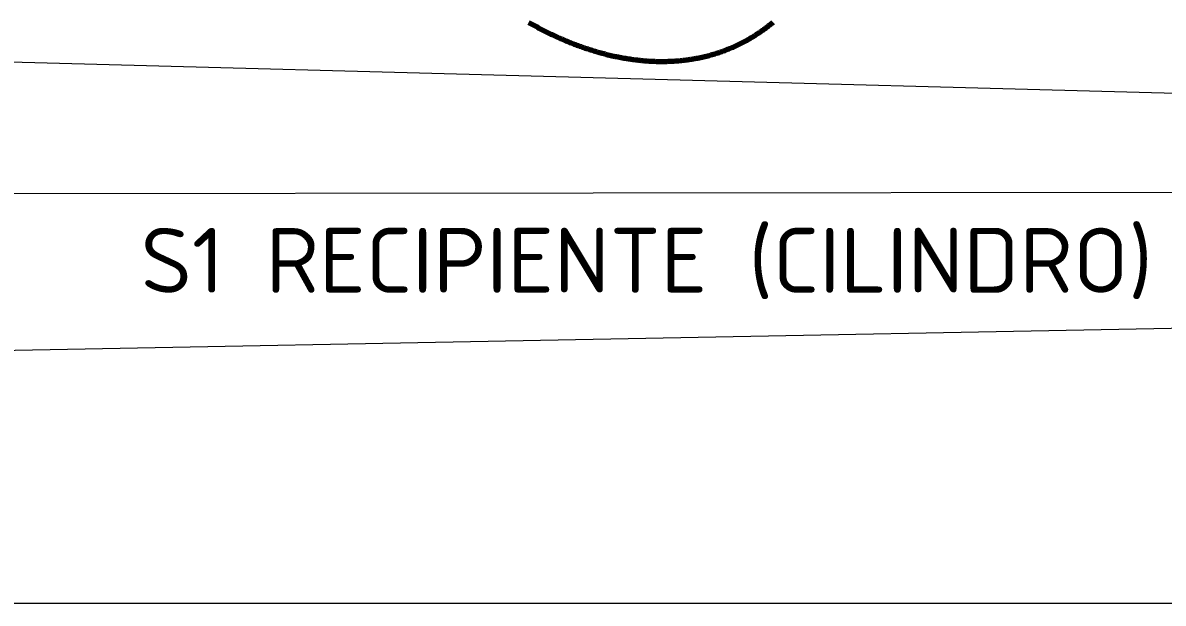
# Model space of a CAD drawing. Header units: millimetres. Extents: x 0 to 841, y 0 to 594.
# Drawn here: x 188.7 to 250.3, y 246.4 to 277.7 of the extents above; entities that cross this region are included whole.
import ezdxf
from ezdxf.enums import TextEntityAlignment as Align

# ---------------------------------------------------------------- set-up
doc = ezdxf.new("R2010")
doc.units = ezdxf.units.MM
for name, color, linetype, lineweight in [('01-VISIBLE', 7, 'CONTINUOUS', 70), ('06-TEXTO', 7, 'CONTINUOUS', 25), ('08-FINA', 5, 'CONTINUOUS', 18)]:
    doc.layers.add(name, color=color, linetype=linetype, lineweight=lineweight)
doc.styles.add('ISO3098', font='isocpeur.ttf')

msp = doc.modelspace()

# ---------------------------------------------------------------- linework, layer by layer
at = {"layer": '01-VISIBLE'}
msp.add_lwpolyline([(215.985, 277.736), (216.054, 277.696), (216.124, 277.657), (216.194, 277.618), (216.265, 277.58), (216.335, 277.542), (216.406, 277.504), (216.476, 277.466), (216.547, 277.428), (216.618, 277.391), (216.689, 277.355), (216.76, 277.318), (216.832, 277.282), (216.903, 277.246), (216.975, 277.21), (217.047, 277.175), (217.119, 277.14), (217.191, 277.105), (217.264, 277.071), (217.336, 277.037), (217.409, 277.003), (217.482, 276.97), (217.555, 276.937), (217.628, 276.904), (217.701, 276.872), (217.774, 276.84), (217.848, 276.808), (217.921, 276.776), (217.995, 276.745), (218.069, 276.715), (218.143, 276.684), (218.218, 276.654), (218.292, 276.625), (218.367, 276.595), (218.441, 276.566), (218.516, 276.538), (218.591, 276.51), (218.666, 276.482), (218.741, 276.454), (218.817, 276.427), (218.892, 276.401), (218.968, 276.374), (219.044, 276.348), (219.12, 276.323), (219.196, 276.298), (219.272, 276.273), (219.348, 276.249), (219.425, 276.225), (219.501, 276.201), (219.578, 276.178), (219.655, 276.155), (219.732, 276.133), (219.809, 276.111), (219.886, 276.09), (219.963, 276.069), (220.041, 276.048), (220.118, 276.028), (220.196, 276.008), (220.273, 275.989), (220.351, 275.97), (220.429, 275.952), (220.507, 275.934), (220.585, 275.917), (220.664, 275.9), (220.742, 275.883), (220.821, 275.867), (220.899, 275.852), (220.978, 275.837), (221.057, 275.822), (221.135, 275.808), (221.214, 275.795), (221.293, 275.781), (221.372, 275.769), (221.452, 275.757), (221.531, 275.745), (221.61, 275.734), (221.69, 275.723), (221.769, 275.713), (221.849, 275.704), (221.928, 275.695), (222.008, 275.686), (222.088, 275.679), (222.167, 275.671), (222.247, 275.664), (222.327, 275.658), (222.407, 275.652), (222.487, 275.647), (222.567, 275.642), (222.647, 275.638), (222.727, 275.635), (222.807, 275.632), (222.887, 275.63), (222.967, 275.628), (223.047, 275.627), (223.127, 275.626), (223.207, 275.626), (223.287, 275.627), (223.367, 275.628), (223.447, 275.629), (223.527, 275.632), (223.607, 275.635), (223.687, 275.638), (223.767, 275.643), (223.847, 275.647), (223.927, 275.653), (224.007, 275.659), (224.087, 275.666), (224.167, 275.673), (224.246, 275.681), (224.326, 275.689), (224.406, 275.698), (224.485, 275.708), (224.565, 275.719), (224.644, 275.73), (224.723, 275.742), (224.802, 275.754), (224.881, 275.767), (224.96, 275.781), (225.039, 275.795), (225.118, 275.81), (225.196, 275.826), (225.275, 275.842), (225.353, 275.859), (225.431, 275.877), (225.509, 275.895), (225.587, 275.914), (225.664, 275.934), (225.742, 275.954), (225.819, 275.975), (225.896, 275.997), (225.973, 276.019), (226.05, 276.042), (226.126, 276.066), (226.203, 276.09), (226.279, 276.115), (226.355, 276.141), (226.43, 276.167), (226.506, 276.194), (226.581, 276.221), (226.656, 276.25), (226.73, 276.279), (226.805, 276.308), (226.879, 276.339), (226.953, 276.37), (227.026, 276.401), (227.1, 276.434), (227.173, 276.467), (227.245, 276.5), (227.318, 276.534), (227.39, 276.569), (227.462, 276.605), (227.533, 276.641), (227.604, 276.678), (227.675, 276.716), (227.745, 276.754), (227.815, 276.792), (227.885, 276.832), (227.955, 276.872), (228.024, 276.913), (228.092, 276.954), (228.16, 276.996), (228.228, 277.038), (228.296, 277.081), (228.363, 277.125), (228.43, 277.17), (228.496, 277.215), (228.562, 277.26), (228.627, 277.306), (228.692, 277.353), (228.757, 277.4), (228.821, 277.448), (228.885, 277.497), (228.948, 277.546), (229.011, 277.595), (229.073, 277.646), (229.135, 277.696), (229.197, 277.748)], dxfattribs=at)
at = {"layer": '08-FINA'}
for p, q in [((51.498, 279.248), (260.882, 273.65)), ((51.5, 268.373), (280.982, 268.586)), ((51.499, 257.454), (323.279, 262.595)), ((51.5, 246.369), (265.556, 246.369))]:
    msp.add_line(p, q, dxfattribs=at)

# ---------------------------------------------------------------- texts
at = {"layer": '06-TEXTO', "style": 'ISO3098'}
msp.add_text('S1 RECIPIENTE (CILINDRO)', height=3.5, dxfattribs=at).set_placement((222.368, 264.885), align=Align.MIDDLE_CENTER)

doc.saveas('drawing.dxf')
